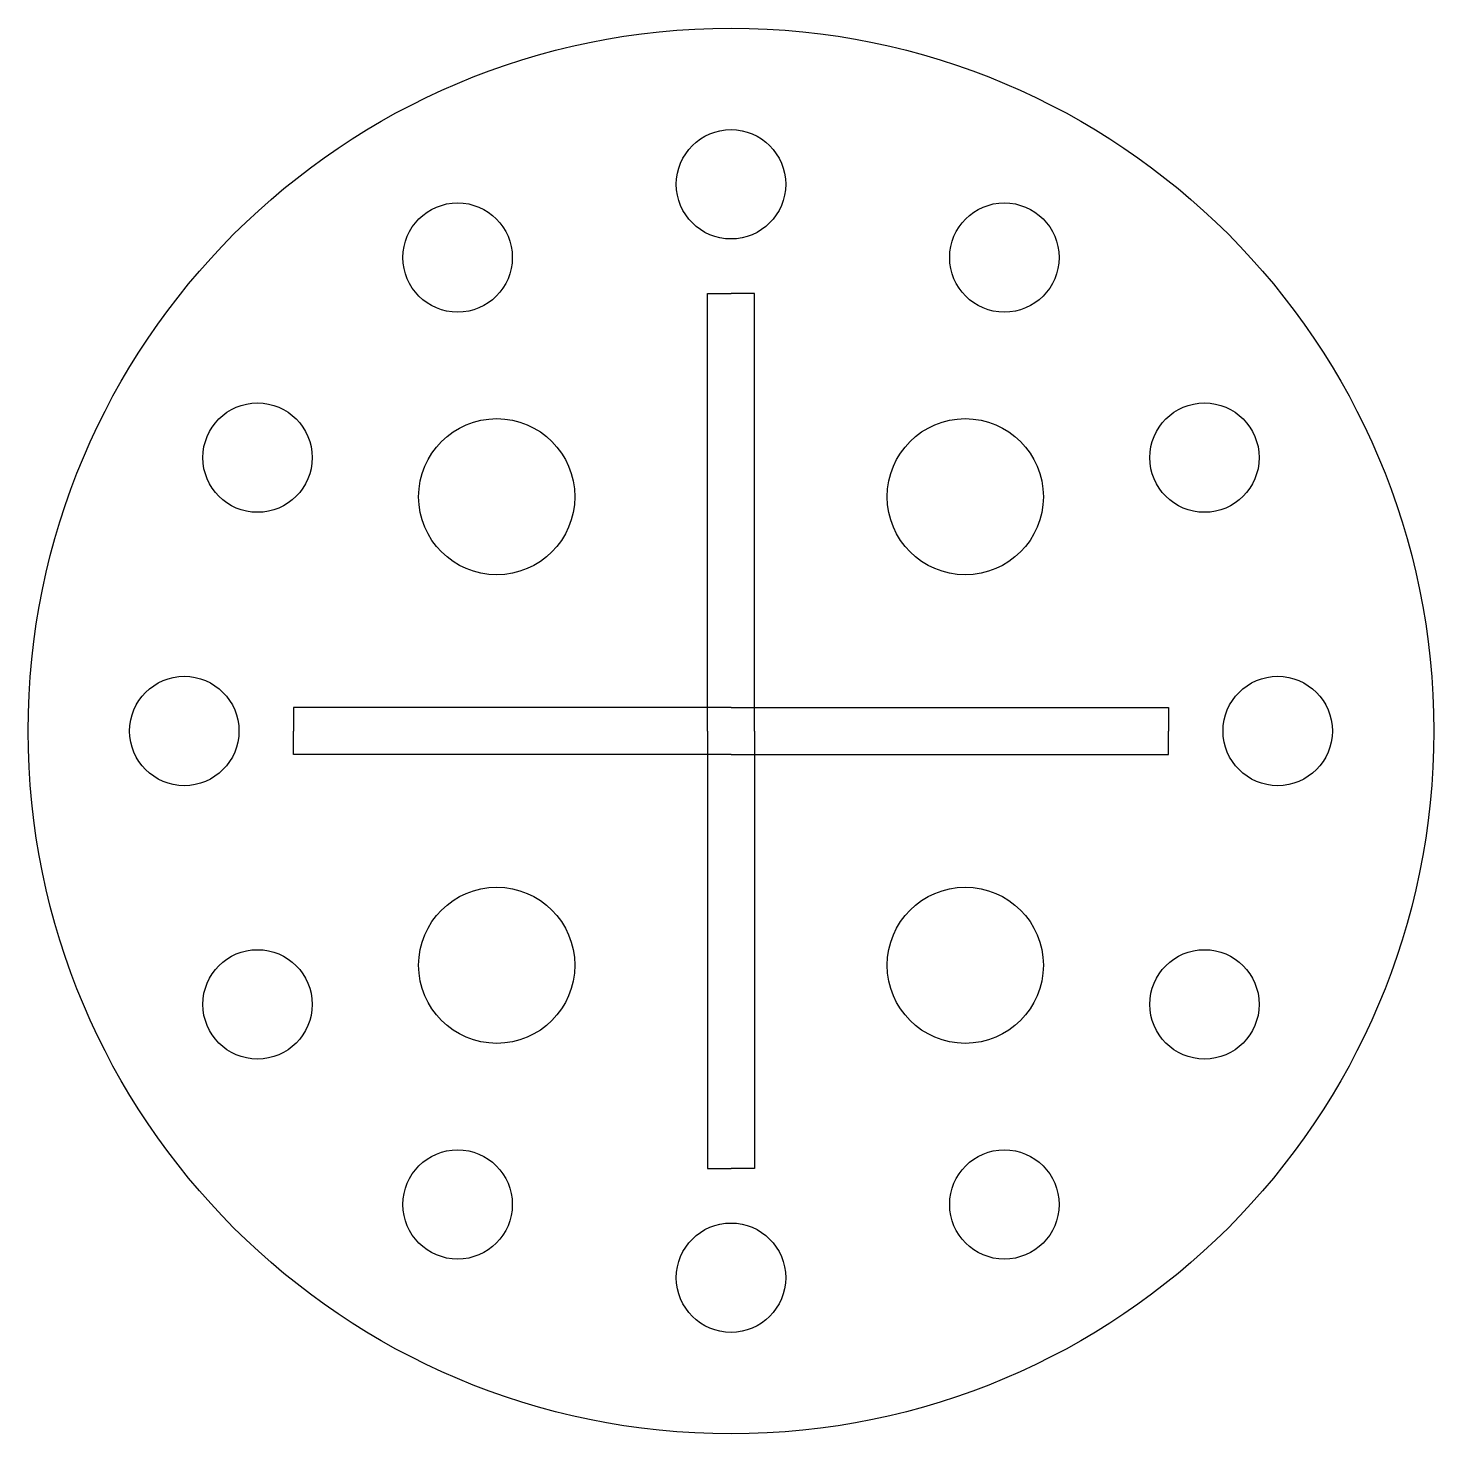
# Model space of a CAD drawing. Header units: millimetres. Extents: x -45 to 45, y -45 to 45.
import ezdxf

# ---------------------------------------------------------------- set-up
doc = ezdxf.new("R2010")
doc.units = ezdxf.units.MM
doc.layers.get('0').update_dxf_attribs({"linetype": 'CONTINUOUS'})

msp = doc.modelspace()

# ---------------------------------------------------------------- linework, layer by layer
for p, q in [((-1.5, 28), (0, 28)), ((-1.5, 0), (-1.5, 28)), ((1.5, 28), (0, 28)), ((1.5, 0), (1.5, 28)), ((0, 1.5), (-28, 1.5)), ((-28, 1.5), (-28, 0)), ((0, 1.5), (28, 1.5)), ((28, 1.5), (28, 0)), ((-28, -1.5), (-28, 0)), ((-1.5, 0), (-1.5, -28)), ((28, -1.5), (28, 0)), ((1.5, 0), (1.5, -28)), ((0, -1.5), (-28, -1.5)), ((0, -1.5), (28, -1.5)), ((-1.5, -28), (0, -28)), ((1.5, -28), (0, -28))]:
    msp.add_line(p, q)
for centre, radius in [((0, 0), 45), ((0, 35), 3.5), ((-17.5, 30.311), 3.5), ((17.5, 30.311), 3.5), ((-30.311, 17.5), 3.5), ((30.311, 17.5), 3.5), ((-15, 15), 5), ((15, 15), 5), ((-35, 0), 3.5), ((35, 0), 3.5), ((-15, -15), 5), ((15, -15), 5), ((-30.311, -17.5), 3.5), ((30.311, -17.5), 3.5), ((-17.5, -30.311), 3.5), ((17.5, -30.311), 3.5), ((0, -35), 3.5)]:
    msp.add_circle(centre, radius)

doc.saveas('drawing.dxf')
